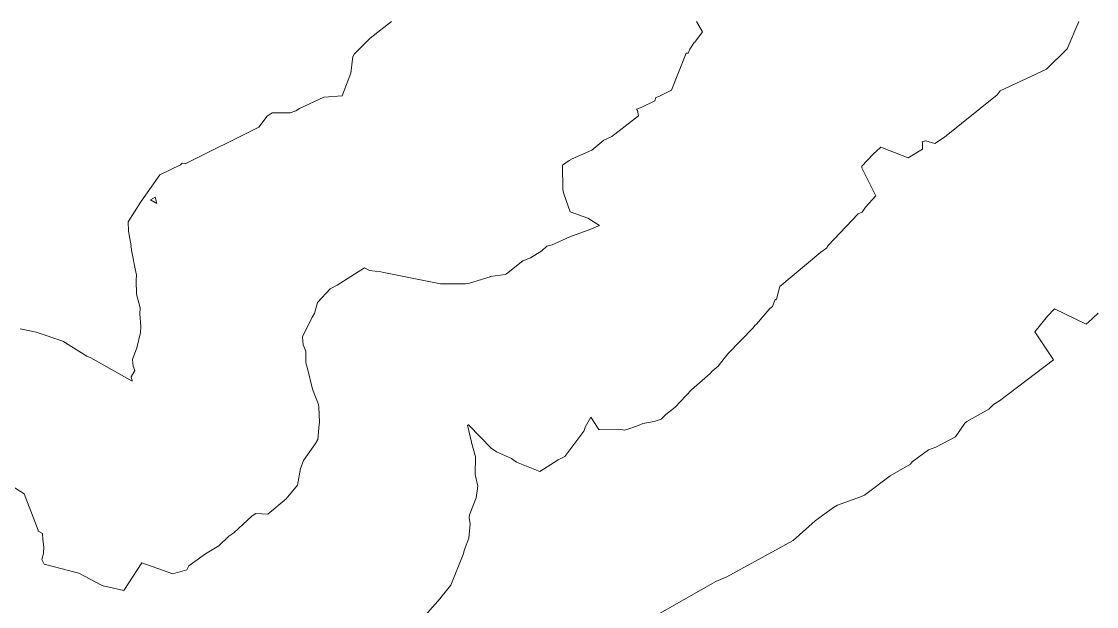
# Model space of a CAD drawing. Header units: metres. Extents: x 809241 to 811075, y 9156873 to 9158251.
# Drawn here: x 809903.2 to 810040.9, y 9158174.3 to 9158249.2 of the extents above; entities that cross this region are included whole.
import ezdxf

# ---------------------------------------------------------------- set-up
doc = ezdxf.new("R2010")
doc.units = ezdxf.units.M
doc.layers.add('C-TOPO-MAJR', color=9, linetype='Continuous')

msp = doc.modelspace()

# ---------------------------------------------------------------- linework, layer by layer
at = {"layer": 'C-TOPO-MAJR', "color": 9, "linetype": 'Continuous', "lineweight": 5}
for points, elevation in [([(809901.98, 9158189.72), (809903.53, 9158188.7), (809905.32, 9158184.09), (809905.29, 9158183.92), (809905.84, 9158183.66), (809905.89, 9158182.86), (809906.04, 9158181.89), (809905.98, 9158181.07), (809905.78, 9158180.32), (809906.07, 9158179.72), (809910.51, 9158178.57), (809913.32, 9158177.06), (809913.62, 9158176.96), (809916.28, 9158176.36), (809918.57, 9158179.87), (809922.55, 9158178.48), (809924.34, 9158179.01), (809924.62, 9158179.52), (809926.76, 9158181.02), (809928.44, 9158182.05), (809929.75, 9158183.31), (809930.36, 9158183.71), (809932.71, 9158185.92), (809933.2, 9158186.22), (809934.73, 9158186.11), (809937.09, 9158188.09), (809938.55, 9158189.82), (809938.9, 9158191.98), (809939.15, 9158192.51), (809939.29, 9158192.98), (809940.85, 9158195.18), (809941.14, 9158195.67), (809941.3, 9158197.6), (809941.36, 9158197.89), (809941.26, 9158199.82), (809941.21, 9158200.14), (809940.45, 9158202.14), (809939.83, 9158204.76), (809939.59, 9158205.49), (809939.61, 9158207.01), (809939.28, 9158207.81), (809939.18, 9158208.82), (809940.42, 9158211.35), (809940.7, 9158211.8), (809941.09, 9158213.21), (809941.13, 9158213.28), (809942.7, 9158214.99), (809943.63, 9158215.44), (809947.14, 9158217.64), (809947.69, 9158217.34), (809947.75, 9158217.32), (809949.2, 9158217.16), (809949.6, 9158217.05), (809956.86, 9158215.61), (809957.05, 9158215.59), (809960.07, 9158215.61), (809960.58, 9158215.7), (809963.22, 9158216.52), (809963.23, 9158216.53), (809963.23, 9158216.53), (809965.15, 9158216.82), (809965.3, 9158216.88), (809967.39, 9158218.56), (809968.39, 9158218.96), (809969.85, 9158219.84), (809970.5, 9158220.43), (809971.18, 9158220.61), (809973.43, 9158221.63), (809975.66, 9158222.43), (809975.79, 9158222.5), (809977.24, 9158223.07), (809975.72, 9158224), (809973.48, 9158224.84), (809972.65, 9158227.14), (809972.54, 9158227.69), (809972.51, 9158230.79), (809973.36, 9158231.41), (809973.73, 9158231.61), (809976.25, 9158232.73), (809977.8, 9158234.02), (809978.83, 9158234.48), (809982.24, 9158237.13), (809982.11, 9158237.79), (809981.99, 9158237.98), (809982.57, 9158238.19), (809984.31, 9158239.03), (809984.47, 9158239.48), (809984.92, 9158239.63), (809986.45, 9158240.39), (809988.35, 9158245.13), (809988.6, 9158245.13), (809988.8, 9158245.67), (809989.38, 9158246.53), (809989.47, 9158246.56), (809990.45, 9158247.86), (809989.66, 9158249.2)], 2720), ([(809902.99, 9158209.83), (809905.06, 9158209.41), (809908.47, 9158208.29), (809911.56, 9158206.36), (809912.05, 9158206.13), (809917.33, 9158203.16), (809917.23, 9158203.71), (809917.7, 9158204.5), (809917.49, 9158205.06), (809917.39, 9158205.92), (809917.94, 9158207.4), (809918.42, 9158209.4), (809918.47, 9158210.16), (809918.32, 9158211.76), (809918.39, 9158212.52), (809917.92, 9158214.3), (809917.85, 9158216.02), (809917.91, 9158216.77), (809917.8, 9158217.12), (809917.25, 9158219.94), (809917.26, 9158220.1), (809917.18, 9158220.33), (809917.22, 9158220.49), (809916.9, 9158222.35), (809916.85, 9158223.55), (809918.47, 9158226.13), (809920.91, 9158229.55), (809923.54, 9158230.84), (809923.75, 9158231.07), (809924.14, 9158230.98), (809933.58, 9158235.65), (809934.64, 9158237.1), (809935.31, 9158237.51), (809937.61, 9158237.5), (809938.34, 9158237.77), (809938.79, 9158238.07), (809941.92, 9158239.5), (809944.24, 9158239.69), (809945.39, 9158242.57), (809945.64, 9158244.73), (809945.81, 9158245.02), (809947.85, 9158247.07), (809950.59, 9158249.2)], 2730), ([(809954.23, 9158172.37), (809956.82, 9158175.32), (809956.91, 9158175.45), (809958.17, 9158177.04), (809959.76, 9158180.95), (809959.95, 9158181.6), (809960.51, 9158183.05), (809960.65, 9158184.89), (809960.52, 9158185.68), (809960.57, 9158186.03), (809961.41, 9158188.2), (809961.65, 9158189.72), (809961.32, 9158191.21), (809961.34, 9158193.47), (809960.85, 9158195.28), (809960.84, 9158195.35), (809960.34, 9158197.5), (809960.41, 9158197.56), (809960.47, 9158197.54), (809960.5, 9158197.53), (809963.38, 9158194.54), (809963.62, 9158194.41), (809964.03, 9158194.09), (809965.96, 9158193.23), (809966.59, 9158192.78), (809969.59, 9158191.58), (809971.92, 9158193.08), (809972.81, 9158193.51), (809975.24, 9158196.75), (809975.29, 9158196.94), (809975.41, 9158197.25), (809976.12, 9158198.55), (809977.16, 9158196.95), (809977.24, 9158196.94), (809979.7, 9158197.02), (809980.5, 9158196.88), (809982.25, 9158197.45), (809982.79, 9158197.71), (809984.25, 9158197.97), (809985.12, 9158198.28), (809985.72, 9158198.86), (809986.94, 9158199.8), (809989.04, 9158202.04), (809991.42, 9158204.15), (809991.66, 9158204.42), (809992.45, 9158205.05), (809993.69, 9158206.66), (809996.94, 9158209.99), (809997.15, 9158210.27), (809997.35, 9158210.45), (809999.07, 9158212.45), (809999.42, 9158212.71), (809999.72, 9158213.5), (809999.91, 9158213.66), (810000.32, 9158215.28), (810005.58, 9158219.67), (810006.33, 9158220.18), (810006.52, 9158220.5), (810010.38, 9158224.59), (810010.91, 9158224.79), (810011.32, 9158225.41), (810012.64, 9158226.89), (810010.83, 9158230.48), (810010.86, 9158230.66), (810012.3, 9158232.21), (810013.29, 9158233.13), (810016.77, 9158231.76), (810018.61, 9158232.85), (810018.63, 9158233.67), (810018.58, 9158233.79), (810019.04, 9158233.91), (810020.21, 9158233.56), (810021.42, 9158234.38), (810028.17, 9158239.79), (810028.59, 9158240.31), (810034.5, 9158243.1), (810037.17, 9158245.7), (810038.67, 9158249.2)], 2710), ([(809980.28, 9158170.76), (809992.16, 9158177.51), (809993.57, 9158178.11), (810002.04, 9158182.76), (810004.85, 9158185.26), (810007.22, 9158186.98), (810007.75, 9158187.27), (810010.68, 9158188.32), (810011.2, 9158188.57), (810014.48, 9158191.03), (810017.08, 9158192.53), (810017.31, 9158192.8), (810019.41, 9158194.34), (810020.34, 9158194.69), (810022.85, 9158196), (810024.05, 9158197.78), (810024.3, 9158197.99), (810027.1, 9158199.58), (810027.72, 9158200.16), (810028.48, 9158200.62), (810035.42, 9158205.88), (810033.03, 9158209.46), (810034.63, 9158211.46), (810035.54, 9158212.43), (810039.61, 9158210.43), (810039.7, 9158210.55), (810039.83, 9158210.65), (810041.14, 9158211.84)], 2700)]:
    msp.add_lwpolyline(points, dxfattribs=dict(at, elevation=elevation))
at = {"layer": 'C-TOPO-MAJR', "color": 9, "linetype": 'Continuous', "lineweight": 5, "elevation": 2730}
msp.add_lwpolyline([(809919.69, 9158226.36), (809920.5, 9158225.91), (809920.28, 9158226.7), (809919.69, 9158226.36)], close=True, dxfattribs=at)

doc.saveas('drawing.dxf')
